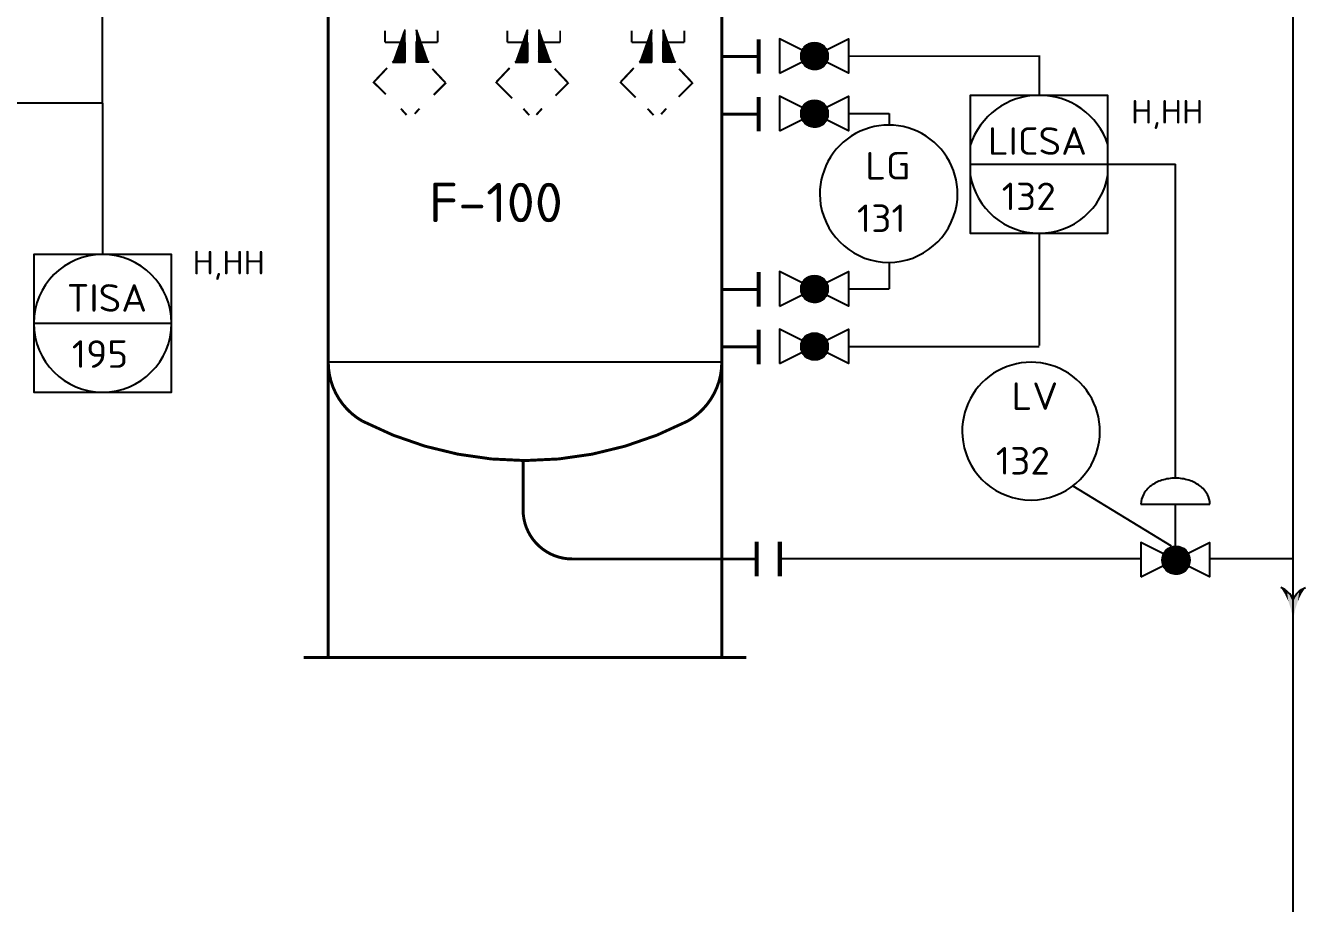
# Model space of a CAD drawing. Extents: x 270 to 589, y 86 to 206.
# Drawn here: x 488.66 to 495.16, y 95.51 to 99.97 of the extents above; entities that cross this region are included whole.
import ezdxf

# ---------------------------------------------------------------- set-up
doc = ezdxf.new("R2010")
doc.units = 0
doc.header["$MEASUREMENT"] = 0
doc.linetypes.add('HIDE', pattern=[0.1875, 0.09375, -0.09375])
doc.layers.get('0').update_dxf_attribs({"linetype": 'CONTINUOUS'})
doc.layers.add('IN-EQUIPMENT', color=7, linetype='CONTINUOUS')
doc.layers.add('IN-MIN-PROC', color=7, linetype='CONTINUOUS')
doc.styles.add('S1', font='SIMPLEX.shx')
doc.styles.add('SIMPLEX', font='SIMPLEX')
pattern_1 = [(45, (66.16351934, 90.64657121), (-8.838834765e-05, 8.838834765e-05), [])]
pattern_2 = [(135, (916.30685511, 90.64657121), (8.838834765e-05, 8.838834765e-05), [])]
pattern_3 = [(135, (915.6843628, 90.64657121), (8.838834765e-05, 8.838834765e-05), [])]
pattern_4 = [(45, (65.54102703, 90.64657121), (-8.838834765e-05, 8.838834765e-05), [])]
pattern_5 = [(45, (66.79503364, 90.64657121), (-8.838834765e-05, 8.838834765e-05), [])]
pattern_6 = [(135, (916.93836941, 90.64657121), (8.838834765e-05, 8.838834765e-05), [])]

msp = doc.modelspace()

# ---------------------------------------------------------------- hatches: boundary and pattern name
at = {"linetype": 'CONTINUOUS'}
h = msp.add_hatch(dxfattribs=at)
h.set_pattern_fill('ANSI31', color=5, scale=0.001, style=0)
h.set_pattern_definition(pattern_4)
edge = h.paths.add_edge_path()
edge.add_line((490.5316, 99.7818), (490.584, 99.7818))
edge.add_line((490.584, 99.7818), (490.584, 99.9466))
edge.add_line((490.5268, 99.7866), (490.5744, 99.8389))
h = msp.add_hatch(dxfattribs=at)
h.set_pattern_fill('ANSI31', color=5, scale=0.001, style=0)
h.set_pattern_definition(pattern_3)
edge = h.paths.add_edge_path()
edge.add_line((490.6938, 99.7818), (490.6414, 99.7818))
edge.add_line((490.6414, 99.7818), (490.6414, 99.9466))
edge.add_line((490.6986, 99.7866), (490.651, 99.8389))
h = msp.add_hatch(dxfattribs=at)
h.set_pattern_fill('ANSI31', color=5, scale=0.001, style=0)
h.set_pattern_definition(pattern_1)
edge = h.paths.add_edge_path()
edge.add_line((491.1541, 99.7818), (491.2064, 99.7818))
edge.add_line((491.2064, 99.7818), (491.2064, 99.9466))
edge.add_line((491.1493, 99.7866), (491.1969, 99.8389))
h = msp.add_hatch(dxfattribs=at)
h.set_pattern_fill('ANSI31', color=5, scale=0.001, style=0)
h.set_pattern_definition(pattern_2)
edge = h.paths.add_edge_path()
edge.add_line((491.3163, 99.7818), (491.2639, 99.7818))
edge.add_line((491.2639, 99.7818), (491.2639, 99.9466))
edge.add_line((491.3211, 99.7866), (491.2735, 99.8389))
h = msp.add_hatch(dxfattribs=at)
h.set_pattern_fill('ANSI31', color=5, scale=0.001, style=0)
h.set_pattern_definition(pattern_5)
edge = h.paths.add_edge_path()
edge.add_line((491.7856, 99.7818), (491.838, 99.7818))
edge.add_line((491.838, 99.7818), (491.838, 99.9466))
edge.add_line((491.7808, 99.7866), (491.8284, 99.8389))
h = msp.add_hatch(dxfattribs=at)
h.set_pattern_fill('ANSI31', color=5, scale=0.001, style=0)
h.set_pattern_definition(pattern_6)
edge = h.paths.add_edge_path()
edge.add_line((491.9478, 99.7818), (491.8954, 99.7818))
edge.add_line((491.8954, 99.7818), (491.8954, 99.9466))
edge.add_line((491.9526, 99.7866), (491.905, 99.8389))
h = msp.add_hatch(dxfattribs=at)
h.set_pattern_fill('ANSI31', color=5, scale=0.001, style=0)
h.set_pattern_definition(pattern_4)
edge = h.paths.add_edge_path()
edge.add_line((490.5208, 99.7816), (490.5427, 99.7816))
edge.add_line((490.5787, 99.843), (490.5208, 99.7816))
edge.add_line((490.584, 99.8321), (490.5791, 99.8426))
edge.add_line((490.5427, 99.7816), (490.584, 99.8321))
h = msp.add_hatch(dxfattribs=at)
h.set_pattern_fill('ANSI31', color=5, scale=0.001, style=0)
h.set_pattern_definition(pattern_3)
edge = h.paths.add_edge_path()
edge.add_line((490.7045, 99.7816), (490.6827, 99.7816))
edge.add_line((490.6467, 99.843), (490.7045, 99.7816))
edge.add_line((490.6414, 99.8321), (490.6463, 99.8426))
edge.add_line((490.6827, 99.7816), (490.6414, 99.8321))
h = msp.add_hatch(dxfattribs=at)
h.set_pattern_fill('ANSI31', color=5, scale=0.001, style=0)
h.set_pattern_definition(pattern_1)
edge = h.paths.add_edge_path()
edge.add_line((491.1433, 99.7816), (491.1652, 99.7816))
edge.add_line((491.2012, 99.843), (491.1433, 99.7816))
edge.add_line((491.2065, 99.8321), (491.2016, 99.8426))
edge.add_line((491.1652, 99.7816), (491.2065, 99.8321))
h = msp.add_hatch(dxfattribs=at)
h.set_pattern_fill('ANSI31', color=5, scale=0.001, style=0)
h.set_pattern_definition(pattern_2)
edge = h.paths.add_edge_path()
edge.add_line((491.327, 99.7816), (491.3052, 99.7816))
edge.add_line((491.2692, 99.843), (491.327, 99.7816))
edge.add_line((491.2639, 99.8321), (491.2688, 99.8426))
edge.add_line((491.3052, 99.7816), (491.2639, 99.8321))
h = msp.add_hatch(dxfattribs=at)
h.set_pattern_fill('ANSI31', color=5, scale=0.001, style=0)
h.set_pattern_definition(pattern_5)
edge = h.paths.add_edge_path()
edge.add_line((491.7748, 99.7816), (491.7967, 99.7816))
edge.add_line((491.8327, 99.843), (491.7748, 99.7816))
edge.add_line((491.838, 99.8321), (491.8331, 99.8426))
edge.add_line((491.7967, 99.7816), (491.838, 99.8321))
h = msp.add_hatch(dxfattribs=at)
h.set_pattern_fill('ANSI31', color=5, scale=0.001, style=0)
h.set_pattern_definition(pattern_6)
edge = h.paths.add_edge_path()
edge.add_line((491.9586, 99.7816), (491.9367, 99.7816))
edge.add_line((491.9007, 99.843), (491.9586, 99.7816))
edge.add_line((491.8954, 99.8321), (491.9003, 99.8426))
edge.add_line((491.9367, 99.7816), (491.8954, 99.8321))
h = msp.add_hatch()
h.set_pattern_fill('ANSI31', color=2, scale=0.0014, style=0)
h.set_pattern_definition([(45, (-105.26102614, 89.44743338), (-0.00012374368671, 0.00012374368671), [])])
edge = h.paths.add_edge_path()
edge.add_arc((492.6648, 99.8125), 0.0685, 0, 360)
h = msp.add_hatch()
h.set_pattern_fill('ANSI31', color=2, scale=0.0014, style=0)
h.set_pattern_definition([(45, (-105.26102614, 89.15492696), (-0.00012374368671, 0.00012374368671), [])])
edge = h.paths.add_edge_path()
edge.add_arc((492.6648, 99.52), 0.0685, 0, 360)
h = msp.add_hatch()
h.set_pattern_fill('ANSI31', color=2, scale=0.0014, style=0)
h.set_pattern_definition([(45, (-105.26102614, 88.26444656), (-0.00012374368671, 0.00012374368671), [])])
edge = h.paths.add_edge_path()
edge.add_arc((492.6648, 98.6295), 0.0685, 0, 360)
h = msp.add_hatch()
h.set_pattern_fill('ANSI31', color=2, scale=0.0014, style=0)
h.set_pattern_definition([(45, (-105.26102614, 87.97194014), (-0.00012374368671, 0.00012374368671), [])])
edge = h.paths.add_edge_path()
edge.add_arc((492.6648, 98.337), 0.0685, 0, 360)
h = msp.add_hatch()
h.set_pattern_fill('ANSI31', color=2, scale=0.0014, style=0)
h.set_pattern_definition([(45, (-99.32964106, 87.91707732), (-0.00012374368671, 0.00012374368671), [])])
edge = h.paths.add_edge_path()
edge.add_arc((494.502, 97.2516), 0.0708, 0, 360)

# ---------------------------------------------------------------- linework, layer by layer
at = {"color": 5, "linetype": 'CONTINUOUS'}
for p, q in [((489.044, 102.3313), (489.0446, 99.5734)), ((495.0952, 100.1862), (495.0952, 96.9087)), ((490.5787, 99.843), (490.5208, 99.7816)), ((490.584, 99.8321), (490.5791, 99.8426)), ((490.6414, 99.8321), (490.6463, 99.8426)), ((490.6467, 99.843), (490.7045, 99.7816)), ((491.2012, 99.843), (491.1433, 99.7816)), ((491.2065, 99.8321), (491.2016, 99.8426)), ((491.2639, 99.8321), (491.2688, 99.8426)), ((491.2692, 99.843), (491.327, 99.7816)), ((491.8327, 99.843), (491.7748, 99.7816)), ((491.838, 99.8321), (491.8331, 99.8426)), ((491.8954, 99.8321), (491.9003, 99.8426)), ((491.9007, 99.843), (491.9586, 99.7816)), ((490.5208, 99.7816), (490.5427, 99.7816)), ((490.5316, 99.7818), (490.584, 99.7818)), ((490.5427, 99.7816), (490.584, 99.8321)), ((490.6827, 99.7816), (490.6414, 99.8321)), ((490.6938, 99.7818), (490.6414, 99.7818)), ((490.7045, 99.7816), (490.6827, 99.7816)), ((491.1433, 99.7816), (491.1652, 99.7816)), ((491.1541, 99.7818), (491.2064, 99.7818)), ((491.1652, 99.7816), (491.2065, 99.8321)), ((491.3052, 99.7816), (491.2639, 99.8321)), ((491.3163, 99.7818), (491.2639, 99.7818)), ((491.327, 99.7816), (491.3052, 99.7816)), ((491.7748, 99.7816), (491.7967, 99.7816)), ((491.7856, 99.7818), (491.838, 99.7818)), ((491.7967, 99.7816), (491.838, 99.8321)), ((491.9367, 99.7816), (491.8954, 99.8321)), ((491.9478, 99.7818), (491.8954, 99.7818)), ((491.9586, 99.7816), (491.9367, 99.7816)), ((492.8377, 99.8133), (493.8063, 99.8124)), ((493.8063, 99.8156), (493.8063, 99.6126)), ((489.0446, 99.5734), (486.4127, 99.574)), ((492.8377, 99.5199), (493.0439, 99.5199)), ((493.8063, 98.9126), (493.8063, 98.3427)), ((492.8377, 98.6294), (493.0439, 98.6294)), ((492.8377, 98.3369), (493.8063, 98.3369)), ((492.4886, 97.2608), (494.3227, 97.2608)), ((494.6727, 97.2608), (495.0952, 97.2608)), ((495.0952, 97.2608), (495.0952, 94.7063))]:
    msp.add_line(p, q, dxfattribs=at)
at = {"color": 7, "linetype": 'CONTINUOUS'}
for p, q in [((489.0469, 99.5734), (489.0469, 98.8025)), ((492.7073, 99.5199), (492.7333, 99.5199)), ((492.7073, 98.6294), (492.7333, 98.6294)), ((492.7073, 98.3369), (492.7333, 98.3369))]:
    msp.add_line(p, q, dxfattribs=at)
at = {"linetype": 'CONTINUOUS'}
for p, q in [((493.4563, 99.2626), (494.1563, 99.2626)), ((488.6969, 98.4551), (489.3969, 98.4551))]:
    msp.add_line(p, q, dxfattribs=at)
at = {"color": 6}
msp.add_line((492.1936, 98.2576), (490.1936, 98.2576), dxfattribs=at)
msp.add_line((493.9779, 97.629), (494.4781, 97.3246))
at = {"color": 2}
for p, q in [((494.3239, 97.5369), (494.6739, 97.5369)), ((494.4989, 97.2556), (494.4989, 97.5369))]:
    msp.add_line(p, q, dxfattribs=at)
at = {"color": 6, "const_width": 0.015}
msp.add_lwpolyline([(490.1936, 103.5384), (490.1936, 98.2576, 0.267949), (490.3663, 97.9584, 0.242718), (492.0208, 97.9584, 0.267949), (492.1936, 98.2576), (492.1936, 103.5436)], format="xyb", dxfattribs=at)
at = {"color": 5, "linetype": 'CONTINUOUS', "const_width": 0.01}
for points in [[(490.4815, 99.942), (490.4815, 99.8829)], [(490.7498, 99.942), (490.7498, 99.8829)], [(491.104, 99.942), (491.104, 99.8829)], [(491.3723, 99.942), (491.3723, 99.8829)], [(491.7355, 99.942), (491.7355, 99.8829)], [(492.0038, 99.942), (492.0038, 99.8829)], [(490.4815, 99.8829), (490.584, 99.8829)], [(490.584, 99.7818), (490.584, 99.8829)], [(490.6365, 99.8829), (490.7498, 99.8829)], [(490.6414, 99.7818), (490.6414, 99.8822)], [(491.104, 99.8829), (491.2064, 99.8829)], [(491.2064, 99.7818), (491.2064, 99.8829)], [(491.259, 99.8829), (491.3723, 99.8829)], [(491.2639, 99.7818), (491.2639, 99.8822)], [(491.7355, 99.8829), (491.838, 99.8829)], [(491.838, 99.7818), (491.838, 99.8829)], [(491.8906, 99.8829), (492.0038, 99.8829)], [(491.8954, 99.7818), (491.8954, 99.8822)], [(490.4267, 99.6818), (490.4929, 99.7521)], [(490.7881, 99.6781), (490.7226, 99.7477)], [(491.0492, 99.6818), (491.1154, 99.7521)], [(491.4106, 99.6781), (491.345, 99.7477)], [(491.6807, 99.6818), (491.7469, 99.7521)], [(492.0422, 99.6781), (491.9766, 99.7477)], [(490.4219, 99.6818), (490.4862, 99.6176)], [(490.7929, 99.6781), (490.7298, 99.615)], [(491.0444, 99.6818), (491.128, 99.5983)], [(491.4154, 99.6781), (491.3483, 99.6111)], [(491.676, 99.6818), (491.7558, 99.602)], [(492.0469, 99.6781), (491.974, 99.6052)], [(490.5916, 99.5133), (490.5628, 99.5451)], [(490.6331, 99.519), (490.6574, 99.5458)], [(491.2153, 99.5119), (491.1853, 99.5451)], [(491.251, 99.5139), (491.2798, 99.5458)], [(491.8466, 99.5122), (491.8168, 99.5451)], [(491.8855, 99.5171), (491.9114, 99.5458)]]:
    msp.add_lwpolyline(points, dxfattribs=at)
at = {"color": 6}
for points, const_width in [([(492.3811, 99.8978), (492.3811, 99.7228)], 0.021), ([(492.1936, 99.8103), (492.3811, 99.8103)], 0.015), ([(492.3811, 99.6053), (492.3811, 99.4303)], 0.021), ([(492.1936, 99.5178), (492.3811, 99.5178)], 0.015), ([(492.3811, 98.7148), (492.3811, 98.5398)], 0.021), ([(492.1936, 98.6273), (492.3811, 98.6273)], 0.015), ([(492.3811, 98.4223), (492.3811, 98.2473)], 0.021), ([(492.1936, 98.3348), (492.3811, 98.3348)], 0.015), ([(492.3712, 97.3451), (492.3712, 97.1701)], 0.021), ([(492.1837, 97.2576), (492.3712, 97.2576)], 0.015)]:
    msp.add_lwpolyline(points, dxfattribs=dict(at, const_width=const_width))
at = {"color": 2}
for points in [[(492.4877, 99.7258), (492.8377, 99.9008), (492.8377, 99.7258), (492.4877, 99.9008)], [(492.4877, 99.4333), (492.8377, 99.6083), (492.8377, 99.4333), (492.4877, 99.6083)], [(492.4877, 98.5428), (492.8377, 98.7178), (492.8377, 98.5428), (492.4877, 98.7178)], [(492.4877, 98.2503), (492.8377, 98.4253), (492.8377, 98.2503), (492.4877, 98.4253)], [(494.3227, 97.1666), (494.6727, 97.3416), (494.6727, 97.1666), (494.3227, 97.3416)]]:
    msp.add_lwpolyline(points, close=True, dxfattribs=at)
for points in [[(494.1563, 99.288), (494.1563, 99.6126), (493.4563, 99.6126), (493.4563, 99.2626)], [(493.4563, 99.2626), (493.4563, 99.2088)], [(494.1563, 99.2088), (494.1563, 99.288)], [(493.4563, 99.2088), (493.4563, 98.9126), (494.1563, 98.9126), (494.1563, 99.2088)], [(489.3969, 98.4013), (489.3969, 98.8051), (488.6969, 98.8051), (488.6969, 98.4013)], [(488.6969, 98.4013), (488.6969, 98.1051), (489.3969, 98.1051), (489.3969, 98.4013)]]:
    msp.add_lwpolyline(points)
msp.add_lwpolyline([(494.6739, 97.5369, 0.126822), (494.6615, 97.585, 0.10607), (494.6226, 97.6297, 0.085783), (494.5679, 97.6576, 0.075445), (494.4989, 97.6681, 0.075445), (494.4299, 97.6576, 0.085783), (494.3751, 97.6297, 0.10607), (494.3363, 97.585, 0.126822), (494.3239, 97.5369, 0.126822)], format="xyb", dxfattribs=at)
at = {"color": 2, "const_width": 0.021}
msp.add_lwpolyline([(492.4886, 97.3451), (492.4886, 97.1701)], dxfattribs=at)
at = {"color": 5, "linetype": 'CONTINUOUS'}
for points in [[(495.0972, 97.0505, 0.206864), (495.0347, 97.113, 0.206864)], [(495.0972, 97.0505, -0.206864), (495.1597, 97.113, -0.206864)]]:
    msp.add_lwpolyline(points, format="xyb", dxfattribs=at)
at = {"color": 7, "linetype": 'CONTINUOUS'}
for centre, radius in [((492.6648, 99.8125), 0.0685), ((492.6648, 99.52), 0.0685), ((492.6648, 98.6295), 0.0685), ((492.6648, 98.337), 0.0685), ((494.502, 97.2516), 0.0708)]:
    msp.add_circle(centre, radius, dxfattribs=at)
for centre, radius, start, end in [((493.8072, 99.2449), 0.3687, 18.78587, 162.12714), ((493.0419, 99.1118), 0.35, 351.15289, 188.84711), ((493.8063, 99.2626), 0.35, 359.12827, 0), ((493.8063, 99.2671), 0.3548, 189.45295, 350.54705), ((493.0419, 99.1152), 0.3506, 189.41053, 350.58947), ((489.0469, 98.4551), 0.35, 0, 180), ((489.0469, 98.4551), 0.35, 180, 0), ((493.7654, 97.9071), 0.35, 351.15289, 188.84711), ((493.7654, 97.9071), 0.35, 188.84711, 351.15289)]:
    msp.add_arc(centre, radius, start, end)
at = {"color": 5, "linetype": 'CONTINUOUS'}
for points in [[(495.056, 97.079), (495.0509, 97.105), (495.0347, 97.113)], [(495.1383, 97.079), (495.1434, 97.105), (495.1597, 97.113)], [(495.0731, 97.0428), (495.0657, 97.0944), (495.056, 97.079), (495.0509, 97.105)], [(495.0858, 97.0047), (495.0785, 97.0815), (495.0731, 97.0428), (495.0657, 97.0944)], [(495.0938, 96.9655), (495.0891, 97.0668), (495.0858, 97.0047), (495.0785, 97.0815)], [(495.0972, 96.9255), (495.0972, 97.0505), (495.0938, 96.9655), (495.0891, 97.0668)], [(495.0972, 96.9255), (495.0972, 97.0505), (495.1005, 96.9655), (495.1052, 97.0668)], [(495.1005, 96.9655), (495.1052, 97.0668), (495.1085, 97.0047), (495.1158, 97.0815)], [(495.1085, 97.0047), (495.1158, 97.0815), (495.1212, 97.0428), (495.1286, 97.0944)], [(495.1212, 97.0428), (495.1286, 97.0944), (495.1383, 97.079), (495.1434, 97.105)]]:
    msp.add_solid(points, dxfattribs=at)
at = {"layer": 'IN-EQUIPMENT', "color": 6, "const_width": 0.015}
for points in [[(490.1936, 98.2576), (490.1936, 96.7576)], [(492.1936, 98.2576), (492.1936, 96.7576)], [(490.0686, 96.7576), (492.3186, 96.7576)]]:
    msp.add_lwpolyline(points, dxfattribs=at)
at = {"layer": 'IN-EQUIPMENT', "color": 6, "linetype": 'HIDE', "const_width": 0.015}
msp.add_lwpolyline([(491.1837, 97.7576), (491.1837, 97.5076, 0.414214), (491.4337, 97.2576), (492.1837, 97.2576)], format="xyb", dxfattribs=at)
at = {"layer": 'IN-MIN-PROC', "color": 5}
for p, q in [((493.0439, 99.5199), (493.0439, 99.4617)), ((493.0439, 98.7647), (493.0439, 98.6294))]:
    msp.add_line(p, q, dxfattribs=at)
at = {"layer": 'IN-MIN-PROC', "color": 7, "linetype": 'CONTINUOUS'}
for p, q in [((494.1563, 99.2626), (494.4989, 99.2626)), ((494.4989, 97.6681), (494.4989, 99.2626)), ((494.4318, 97.2608), (494.5721, 97.2608))]:
    msp.add_line(p, q, dxfattribs=at)

# ---------------------------------------------------------------- texts
at = {"color": 7, "linetype": 'CONTINUOUS'}
for s, height, style, p in [('H,HH', 0.12, 'SIMPLEX', (494.2736, 99.4698)), ('LICSA', 0.14, 'SIMPLEX', (493.5461, 99.3108)), ('LG', 0.14, 'S1', (492.9232, 99.1854)), ('132', 0.14, 'SIMPLEX', (493.616, 99.0297)), ('131', 0.14, 'SIMPLEX', (492.8802, 98.9184)), ('LV', 0.14, 'S1', (493.6664, 98.0149)), ('132', 0.14, 'SIMPLEX', (493.5861, 97.6863))]:
    msp.add_text(s, height=height, dxfattribs=dict(at, style=style)).set_placement(p)
at = {"color": 4, "linetype": 'CONTINUOUS', "style": 'S1'}
msp.add_text('F-100', height=0.2, dxfattribs=at).set_placement((490.7049, 98.9686))
at = {"layer": 'IN-MIN-PROC', "color": 7, "linetype": 'CONTINUOUS', "style": 'SIMPLEX'}
for s, height, p in [('H,HH', 0.12, (489.5042, 98.7035)), ('TISA', 0.14, (488.8644, 98.5138)), ('195', 0.14, (488.8902, 98.2287))]:
    msp.add_text(s, height=height, dxfattribs=at).set_placement(p)

doc.saveas('drawing.dxf')
